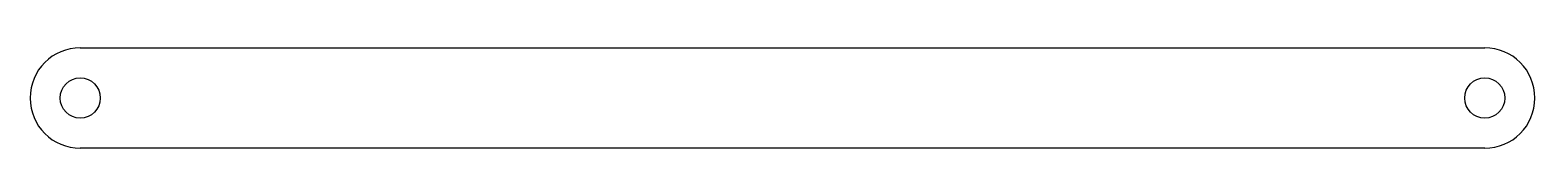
# Model space of a CAD drawing. Extents: x -145 to 5, y -10 to 0.
import ezdxf

# ---------------------------------------------------------------- set-up
doc = ezdxf.new("R2010")
doc.units = 0
doc.header["$MEASUREMENT"] = 0
doc.layers.get('0').update_dxf_attribs({"linetype": 'CONTINUOUS'})

msp = doc.modelspace()

# ---------------------------------------------------------------- linework, layer by layer
at = {"color": 7}
for p, q in [((-140, 0), (0, 0)), ((0, -10), (-140, -10))]:
    msp.add_line(p, q, dxfattribs=at)
for centre in [(-140, -5), (0, -5)]:
    msp.add_circle(centre, 2, dxfattribs=at)
for centre, start, end in [((-140, -5), 90, 270), ((0, -5), 270, 90)]:
    msp.add_arc(centre, 5, start, end, dxfattribs=at)

doc.saveas('drawing.dxf')
